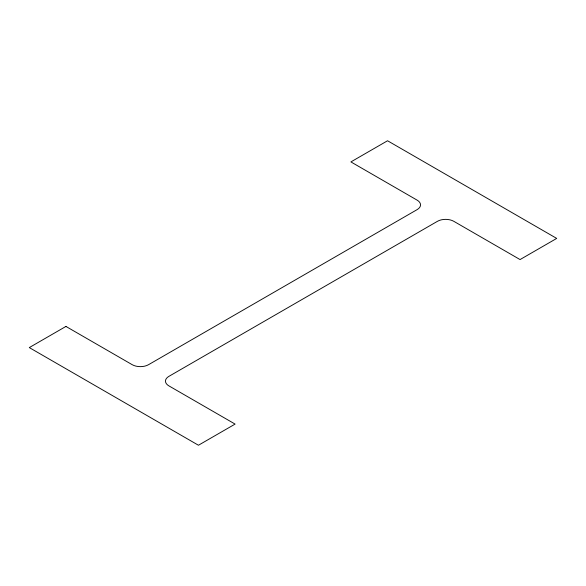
<?xml version="1.0" encoding="UTF-8"?>
<svg xmlns="http://www.w3.org/2000/svg" width="586" height="586" viewBox="0 0 586 586"><rect width="100%" height="100%" fill="white"/><g stroke="black" fill="none" stroke-linecap="round" stroke-linejoin="round"><path stroke-width="0.88" d="M65.94 326.431L29.3 347.586L198.449 445.243L235.096 424.088L168.841 385.837A11.566 6.68 0 0 1 168.841 376.395L437.442 221.318A11.566 6.68 0 0 1 453.806 221.318L520.06 259.569L556.7 238.414L387.551 140.757L350.904 161.912L417.159 200.163A11.566 6.68 0 0 1 417.159 209.605L148.558 364.682A11.566 6.68 0 0 1 132.194 364.682L65.94 326.431"/></g></svg>
